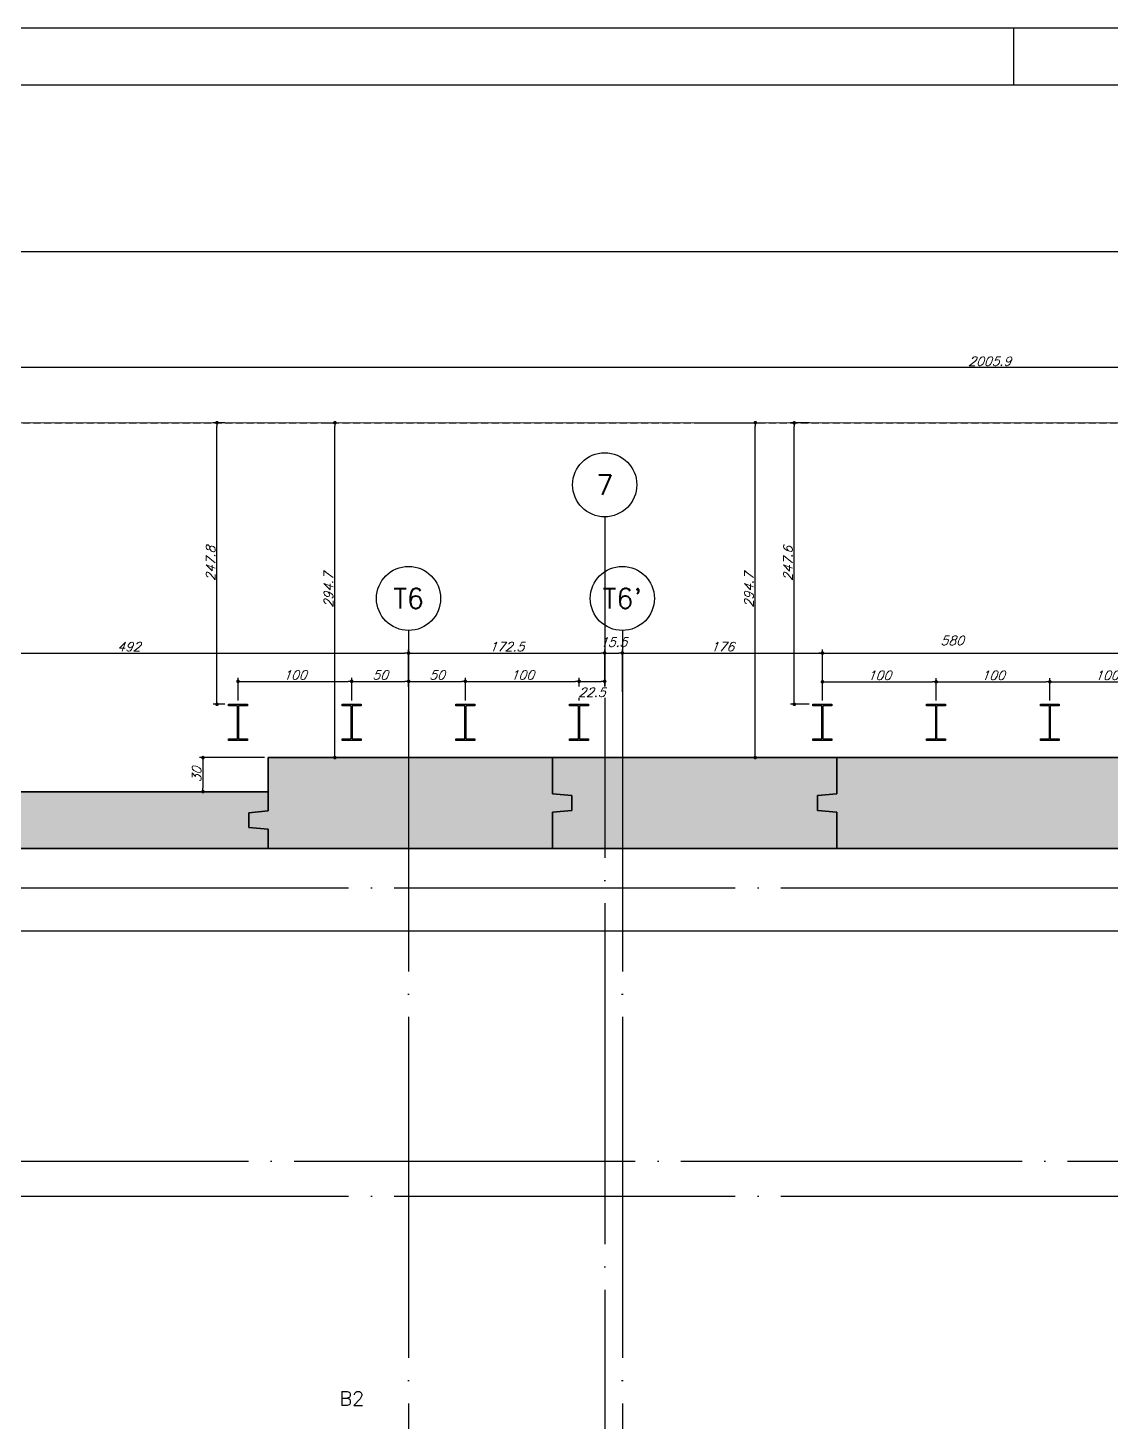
# Model space of a CAD drawing. Header units: millimetres. Extents: x -4281 to 5364, y -2128 to 2372.
# Drawn here: x 1723 to 2675, y 1145 to 2372 of the extents above; entities that cross this region are included whole.
import ezdxf
from ezdxf.enums import TextEntityAlignment as Align

# ---------------------------------------------------------------- set-up
doc = ezdxf.new("R2010")
doc.units = ezdxf.units.MM
doc.header["$LTSCALE"] = 50
for name, pattern in [('CONTINUO', [0, 0]), ('DASHED', [0.75, 0.5, -0.25]), ('EIXO', [6.8, 6, -0.4, 0, -0.4])]:
    doc.linetypes.add(name, pattern=pattern)
for name, color, linetype in [('F-BLOCOS-NOME', 3, 'Continuous'), ('F-COTAS', 106, 'Continuous'), ('F-COTAS_PM', 106, 'Continuous'), ('F-DIVISA', 6, 'Continuous'), ('F-EIXO', 12, 'EIXO'), ('F-MARGEM', 1, 'Continuous'), ('F-PILARES-HACH', 174, 'Continuous'), ('F-PM_EST', 1, 'Continuous'), ('F-SOLIDO-EST', 252, 'Continuous'), ('F-TEXTO', 6, 'Continuous'), ('F-VIGAS', 3, 'Continuous'), ('TG', 7, 'CONTINUO')]:
    doc.layers.add(name, color=color, linetype=linetype)
doc.layers.add('S-COLS', color=2, linetype='Continuous', lineweight=35)
doc.styles.add('CP-TEXT-INCL', font='romans.shx', dxfattribs={"oblique": 20})
doc.styles.add('MCP', font='romans.shx')
doc.styles.add('ROMANS', font='romans.shx')
doc.dimstyles.new('CP-COTAS-50', dxfattribs={"dimscale": 0.64, "dimtxt": 12.5, "dimasz": 5, "dimexe": 5, "dimexo": 5, "dimgap": 2.5, "dimtad": 1, "dimdec": 1, "dimdsep": 46, "dimtxsty": 'CP-TEXT-INCL', "dimblk1": 'DOT', "dimblk2": 'DOT', "dimsah": 1, "dimcen": 9, "dimclrd": 256, "dimclre": 256, "dimclrt": 256, "dimadec": 0, "dimazin": 0, "dimtfac": 1, "dimtdec": 1, "dimtmove": 2, "dimatfit": 3, "dimldrblk": 'DOT', "dimfxl": 0, "dimtolj": 1, "dimarcsym": 0})

# ---------------------------------------------------------------- blocks, each defined once
blk = doc.blocks.new('*U504')
at = {"layer": 'F-EIXO'}
blk.add_line((0, 0), (7252, 0), dxfattribs=at)
at = {"layer": 'F-TEXTO', "style": 'ROMANS'}
blk.add_attdef('EIXO', text='', height=17.5, dxfattribs=at).set_placement((-28.2072, 0), align=Align.MIDDLE_CENTER)
blk = doc.blocks.new('*U4')
at = {"layer": 'F-EIXO'}
blk.add_line((0, 0), (7285, 0), dxfattribs=at)
at = {"layer": 'F-TEXTO', "style": 'ROMANS'}
blk.add_attdef('EIXO', text='', height=17.5, dxfattribs=at).set_placement((-28.2072, 0), align=Align.MIDDLE_CENTER)
blk = doc.blocks.new('*U10')
at = {"layer": 'F-EIXO'}
blk.add_line((0, 0), (0, -2925), dxfattribs=at)
at = {"layer": 'F-EIXO', "color": 2, "linetype": 'Continuous'}
blk.add_circle((0, 28.2072), 28.2072, dxfattribs=at)
at = {"layer": 'F-TEXTO', "style": 'ROMANS'}
blk.add_attdef('EIXO', text='', height=17.5, rotation=360, dxfattribs=at).set_placement((0, 28.2072), align=Align.MIDDLE_CENTER)
blk = doc.blocks.new('*U5')
at = {"layer": 'F-EIXO'}
blk.add_line((0, 0), (7197, 0), dxfattribs=at)
at = {"layer": 'F-TEXTO', "style": 'ROMANS'}
blk.add_attdef('EIXO', text='', height=17.5, dxfattribs=at).set_placement((-28.2072, 0), align=Align.MIDDLE_CENTER)
blk = doc.blocks.new('*U12')
at = {"layer": 'F-EIXO'}
blk.add_line((0, 0), (0, -3025), dxfattribs=at)
at = {"layer": 'F-EIXO', "color": 2, "linetype": 'Continuous'}
blk.add_circle((0, 28.2072), 28.2072, dxfattribs=at)
at = {"layer": 'F-TEXTO', "style": 'ROMANS'}
blk.add_attdef('EIXO', text='', height=17.5, rotation=360, dxfattribs=at).set_placement((0, 28.2072), align=Align.MIDDLE_CENTER)
blk = doc.blocks.new('A0-4L_900')
at = {"layer": 'F-MARGEM', "color": 2}
blk.add_line((137.4, 90), (137.4, 89), dxfattribs=at)
blk.add_lwpolyline([(0, 0), (0, 90), (192.9, 90), (192.9, 0)], close=True, dxfattribs=at)
at = {"layer": 'F-MARGEM', "color": 7}
blk.add_lwpolyline([(2.5, 89), (191.9, 89), (191.9, 1), (2.5, 1)], close=True, dxfattribs=at)
blk = doc.blocks.new('_DOT')
at = {"color": 0, "linetype": 'ByBlock'}
blk.add_line((-0.5, 0), (-1, 0), dxfattribs=at)
at = {"color": 0, "linetype": 'ByBlock', "const_width": 0.5}
blk.add_lwpolyline([(-0.25, 0, 1), (0.25, 0, 1)], format="xyb", close=True, dxfattribs=at)
blk = doc.blocks.new('*D109')
at = {"layer": 'DEFPOINTS', "color": 0, "transparency": 16777216}
for p in [(2057.5, 1821.5), (2057.5, 1788.6), (1565.5, 1776.2)]:
    blk.add_point(p, dxfattribs=at)
at = {"layer": 'F-COTAS', "lineweight": -2, "transparency": 16777216}
for p, q in [((1565.5, 1779.4), (1565.5, 1824.7)), ((1568.7, 1821.5), (2054.3, 1821.5)), ((2057.5, 1791.8), (2057.5, 1824.7))]:
    blk.add_line(p, q, dxfattribs=at)
at = {"layer": 'F-COTAS', "lineweight": -2, "transparency": 16777216, "xscale": 3.2, "yscale": 3.2, "zscale": 3.2, "rotation": 180}
blk.add_blockref('_DOT', (1565.5, 1821.5), dxfattribs=at)
at = {"layer": 'F-COTAS', "lineweight": -2, "transparency": 16777216, "xscale": 3.2, "yscale": 3.2, "zscale": 3.2}
blk.add_blockref('_DOT', (2057.5, 1821.5), dxfattribs=at)
at = {"layer": 'F-COTAS', "transparency": 16777216, "insert": (1811.5, 1827.1), "char_height": 8, "attachment_point": 5, "style": 'CP-TEXT-INCL'}
blk.add_mtext('\\A1;492', dxfattribs=at)
blk = doc.blocks.new('*D110')
at = {"layer": 'DEFPOINTS', "color": 0, "transparency": 16777216}
for p in [(2230, 1821.5), (2057.5, 1788.6), (2230, 1785.1)]:
    blk.add_point(p, dxfattribs=at)
at = {"layer": 'F-COTAS', "lineweight": -2, "transparency": 16777216}
for p, q in [((2057.5, 1791.8), (2057.5, 1824.7)), ((2060.7, 1821.5), (2226.8, 1821.5)), ((2230, 1788.3), (2230, 1824.7))]:
    blk.add_line(p, q, dxfattribs=at)
at = {"layer": 'F-COTAS', "lineweight": -2, "transparency": 16777216, "xscale": 3.2, "yscale": 3.2, "zscale": 3.2, "rotation": 180}
blk.add_blockref('_DOT', (2057.5, 1821.5), dxfattribs=at)
at = {"layer": 'F-COTAS', "lineweight": -2, "transparency": 16777216, "xscale": 3.2, "yscale": 3.2, "zscale": 3.2}
blk.add_blockref('_DOT', (2230, 1821.5), dxfattribs=at)
at = {"layer": 'F-COTAS', "transparency": 16777216, "insert": (2143.8, 1827.1), "char_height": 8, "attachment_point": 5, "style": 'CP-TEXT-INCL'}
blk.add_mtext('\\A1;172.5', dxfattribs=at)
blk = doc.blocks.new('*D111')
at = {"layer": 'DEFPOINTS', "color": 0, "transparency": 16777216}
for p in [(2245.5, 1821.5), (2230, 1785.1), (2245.5, 1784.2)]:
    blk.add_point(p, dxfattribs=at)
at = {"layer": 'F-COTAS', "lineweight": -2, "transparency": 16777216}
for p, q in [((2230, 1788.3), (2230, 1824.7)), ((2233.2, 1821.5), (2242.3, 1821.5)), ((2245.5, 1787.4), (2245.5, 1824.7))]:
    blk.add_line(p, q, dxfattribs=at)
at = {"layer": 'F-COTAS', "lineweight": -2, "transparency": 16777216, "xscale": 3.2, "yscale": 3.2, "zscale": 3.2, "rotation": 180}
blk.add_blockref('_DOT', (2230, 1821.5), dxfattribs=at)
at = {"layer": 'F-COTAS', "lineweight": -2, "transparency": 16777216, "xscale": 3.2, "yscale": 3.2, "zscale": 3.2}
blk.add_blockref('_DOT', (2245.5, 1821.5), dxfattribs=at)
at = {"layer": 'F-COTAS', "transparency": 16777216, "insert": (2237.8, 1831.1), "char_height": 8, "attachment_point": 5, "style": 'CP-TEXT-INCL'}
blk.add_mtext('\\A1;15.5', dxfattribs=at)
blk = doc.blocks.new('*D112')
at = {"layer": 'DEFPOINTS', "color": 0, "transparency": 16777216}
for p in [(2825.5, 1821.5), (2825.5, 1794.4), (2245.5, 1784.2)]:
    blk.add_point(p, dxfattribs=at)
at = {"layer": 'F-COTAS', "lineweight": -2, "transparency": 16777216}
for p, q in [((2245.5, 1787.4), (2245.5, 1824.7)), ((2248.7, 1821.5), (2822.3, 1821.5)), ((2825.5, 1797.6), (2825.5, 1824.7))]:
    blk.add_line(p, q, dxfattribs=at)
at = {"layer": 'F-COTAS', "lineweight": -2, "transparency": 16777216, "xscale": 3.2, "yscale": 3.2, "zscale": 3.2, "rotation": 180}
blk.add_blockref('_DOT', (2245.5, 1821.5), dxfattribs=at)
at = {"layer": 'F-COTAS', "lineweight": -2, "transparency": 16777216, "xscale": 3.2, "yscale": 3.2, "zscale": 3.2}
blk.add_blockref('_DOT', (2825.5, 1821.5), dxfattribs=at)
at = {"layer": 'F-COTAS', "transparency": 16777216, "insert": (2535.5, 1832.5), "char_height": 8, "attachment_point": 5, "style": 'CP-TEXT-INCL'}
blk.add_mtext('\\A1;580', dxfattribs=at)
blk = doc.blocks.new('*D223')
at = {"layer": 'DEFPOINTS', "color": 0, "transparency": 16777216}
for p in [(1565.5, 2089.8), (1565.5, 2072.7), (3571.4, 2024.2)]:
    blk.add_point(p, dxfattribs=at)
at = {"layer": 'F-COTAS', "lineweight": -2, "transparency": 16777216}
for p, q in [((1565.5, 2086.6), (1565.5, 2069.5)), ((3571.4, 2027.4), (3571.4, 2075.9)), ((3568.2, 2072.7), (1568.7, 2072.7))]:
    blk.add_line(p, q, dxfattribs=at)
at = {"layer": 'F-COTAS', "lineweight": -2, "transparency": 16777216, "xscale": 3.2, "yscale": 3.2, "zscale": 3.2, "rotation": 180}
blk.add_blockref('_DOT', (1565.5, 2072.7), dxfattribs=at)
at = {"layer": 'F-COTAS', "lineweight": -2, "transparency": 16777216, "xscale": 3.2, "yscale": 3.2, "zscale": 3.2}
blk.add_blockref('_DOT', (3571.4, 2072.7), dxfattribs=at)
at = {"layer": 'F-COTAS', "transparency": 16777216, "insert": (2568.5, 2078.3), "char_height": 8, "attachment_point": 5, "style": 'CP-TEXT-INCL'}
blk.add_mtext('\\A1;2005.9', dxfattribs=at)
blk = doc.blocks.new('A$C738E28E5')
at = {"layer": 'F-SOLIDO-EST'}
h = blk.add_hatch(color=256, dxfattribs=at)
h.dxf.hatch_style = 1
h.paths.add_polyline_path([(2184, 1681.5), (2201, 1683), (2201, 1696), (2184, 1697.5), (2184, 1729.5), (1934, 1729.5), (1934, 1682.5), (1917, 1681), (1917, 1668), (1934, 1666.5), (1934, 1649.5), (2184, 1649.5)])
h = blk.add_hatch(color=256, dxfattribs=at)
h.dxf.hatch_style = 1
h.paths.add_polyline_path([(2417, 1696), (2434, 1697.5), (2434, 1729.5), (2184, 1729.5), (2184, 1697.5), (2201, 1696), (2201, 1683), (2184, 1681.5), (2184, 1649.5), (2434, 1649.5), (2434, 1681.5), (2417, 1683)])
h = blk.add_hatch(color=256, dxfattribs=at)
h.dxf.hatch_style = 1
h.paths.add_polyline_path([(2695, 1729.5), (2434, 1729.5), (2434, 1697.5), (2417, 1696), (2417, 1683), (2434, 1681.5), (2434, 1649.5), (2695, 1649.5), (2695, 1666.5), (2712, 1668), (2712, 1681), (2695, 1682.5), (2695, 1699.5)])
h = blk.add_hatch(color=256, dxfattribs=at)
h.dxf.hatch_style = 1
h.paths.add_polyline_path([(1917, 1681), (1934, 1682.5), (1934, 1699.5), (1666, 1699.5), (1666, 1682.5), (1683, 1681), (1683, 1668), (1666, 1666.5), (1666, 1649.5), (1934, 1649.5), (1934, 1666.5), (1917, 1668)])
blk = doc.blocks.new('A$C3CB31523')
at = {"layer": 'F-VIGAS'}
for p, q in [((2184, 6729.5), (1934, 6729.5)), ((1934, 6729.5), (1934, 6682.5)), ((1934, 6682.5), (1934, 6729.5)), ((1934, 6729.5), (2184, 6729.5)), ((2184, 6697.5), (2184, 6729.5)), ((2184, 6729.5), (2184, 6697.5)), ((2434, 6729.5), (2184, 6729.5)), ((2184, 6729.5), (2184, 6697.5)), ((2184, 6697.5), (2184, 6729.5)), ((2184, 6729.5), (2434, 6729.5)), ((2695, 6729.5), (2434, 6729.5)), ((2434, 6729.5), (2434, 6697.5)), ((2434, 6697.5), (2434, 6729.5)), ((2434, 6729.5), (2695, 6729.5)), ((2434, 6697.5), (2434, 6729.5)), ((2434, 6729.5), (2434, 6697.5)), ((1934, 6699.5), (1666, 6699.5)), ((1666, 6699.5), (1934, 6699.5)), ((1934, 6682.5), (1934, 6699.5)), ((1934, 6699.5), (1934, 6682.5)), ((2201, 6696), (2184, 6697.5)), ((2184, 6697.5), (2201, 6696)), ((2184, 6697.5), (2201, 6696)), ((2201, 6696), (2184, 6697.5)), ((2201, 6683), (2201, 6696)), ((2201, 6696), (2201, 6683)), ((2201, 6696), (2201, 6683)), ((2201, 6683), (2201, 6696)), ((2434, 6697.5), (2417, 6696)), ((2417, 6696), (2434, 6697.5)), ((2417, 6696), (2434, 6697.5)), ((2434, 6697.5), (2417, 6696)), ((2417, 6696), (2417, 6683)), ((2417, 6683), (2417, 6696)), ((2417, 6683), (2417, 6696)), ((2417, 6696), (2417, 6683)), ((1934, 6682.5), (1917, 6681)), ((1917, 6681), (1934, 6682.5)), ((1917, 6681), (1934, 6682.5)), ((1934, 6682.5), (1917, 6681)), ((1917, 6681), (1917, 6668)), ((1917, 6668), (1917, 6681)), ((1917, 6668), (1917, 6681)), ((1917, 6681), (1917, 6668)), ((2184, 6681.5), (2201, 6683)), ((2201, 6683), (2184, 6681.5)), ((2201, 6683), (2184, 6681.5)), ((2184, 6681.5), (2201, 6683)), ((2184, 6649.5), (2184, 6681.5)), ((2184, 6681.5), (2184, 6649.5)), ((2184, 6681.5), (2184, 6649.5)), ((2184, 6649.5), (2184, 6681.5)), ((2417, 6683), (2434, 6681.5)), ((2434, 6681.5), (2417, 6683)), ((2434, 6681.5), (2417, 6683)), ((2417, 6683), (2434, 6681.5)), ((2434, 6681.5), (2434, 6649.5)), ((2434, 6649.5), (2434, 6681.5)), ((2434, 6649.5), (2434, 6681.5)), ((2434, 6681.5), (2434, 6649.5)), ((1917, 6668), (1934, 6666.5)), ((1934, 6666.5), (1917, 6668)), ((1934, 6666.5), (1917, 6668)), ((1917, 6668), (1934, 6666.5)), ((1934, 6666.5), (1934, 6649.5)), ((1934, 6649.5), (1934, 6666.5)), ((1934, 6649.5), (1934, 6666.5)), ((1934, 6666.5), (1934, 6649.5)), ((1666, 6649.5), (1934, 6649.5)), ((1934, 6649.5), (1666, 6649.5)), ((1934, 6649.5), (2184, 6649.5)), ((2184, 6649.5), (1934, 6649.5)), ((2184, 6649.5), (2434, 6649.5)), ((2434, 6649.5), (2184, 6649.5)), ((2434, 6649.5), (2695, 6649.5)), ((2695, 6649.5), (2434, 6649.5))]:
    blk.add_line(p, q, dxfattribs=at)
at = {"layer": 'F-SOLIDO-EST'}
blk.add_blockref('A$C738E28E5', (0, 5000), dxfattribs=at)
blk = doc.blocks.new('*D260')
at = {"layer": 'DEFPOINTS', "color": 0, "transparency": 16777216}
for p in [(-3299.5, 1649.5), (3234.5, 1591.9), (3234.5, 1577)]:
    blk.add_point(p, dxfattribs=at)
at = {"layer": 'F-COTAS', "lineweight": -2, "transparency": 16777216}
for p, q in [((-3299.5, 1646.3), (-3299.5, 1573.8)), ((3234.5, 1588.7), (3234.5, 1573.8)), ((-3296.3, 1577), (3231.3, 1577))]:
    blk.add_line(p, q, dxfattribs=at)
at = {"layer": 'F-COTAS', "lineweight": -2, "transparency": 16777216, "xscale": 3.2, "yscale": 3.2, "zscale": 3.2, "rotation": 180}
blk.add_blockref('_DOT', (-3299.5, 1577), dxfattribs=at)
at = {"layer": 'F-COTAS', "lineweight": -2, "transparency": 16777216, "xscale": 3.2, "yscale": 3.2, "zscale": 3.2}
blk.add_blockref('_DOT', (3234.5, 1577), dxfattribs=at)
at = {"layer": 'F-COTAS', "transparency": 16777216, "insert": (-32.5, 1582.6), "char_height": 8, "attachment_point": 5, "style": 'CP-TEXT-INCL'}
blk.add_mtext('\\A1;6534', dxfattribs=at)
blk = doc.blocks.new('Pilares W Gerdau - W310X52-1265823-Térreo')
at = {"layer": 'F-PM_EST'}
for p, q in [((-8.35, 14.58), (-8.35, 15.9)), ((-8.35, 15.9), (8.35, 15.9)), ((-8.35, 15.9), (8.35, 15.9)), ((-8.35, 14.58), (-8.35, 15.9)), ((-0.381, 14.58), (-8.35, 14.58)), ((-0.381, 14.58), (-8.35, 14.58)), ((-0.381, -14.58), (-0.381, 14.58)), ((-0.381, -14.58), (-0.381, 14.58)), ((8.35, 14.58), (0.381, 14.58)), ((0.381, 14.58), (0.381, -14.58)), ((0.381, 14.58), (0.381, -14.58)), ((8.35, 14.58), (0.381, 14.58)), ((8.35, 15.9), (8.35, 14.58)), ((8.35, 15.9), (8.35, 14.58)), ((-8.35, -15.9), (-8.35, -14.58)), ((-8.35, -14.58), (-0.381, -14.58)), ((-8.35, -14.58), (-0.381, -14.58)), ((-8.35, -15.9), (-8.35, -14.58)), ((8.35, -15.9), (-8.35, -15.9)), ((8.35, -15.9), (-8.35, -15.9)), ((0.381, -14.58), (8.35, -14.58)), ((0.381, -14.58), (8.35, -14.58)), ((8.35, -14.58), (8.35, -15.9)), ((8.35, -14.58), (8.35, -15.9))]:
    blk.add_line(p, q, dxfattribs=at)
blk = doc.blocks.new('Pilares W Gerdau - W310X52-1528913-Térreo')
at = {"layer": 'F-PM_EST'}
for p, q in [((-8.35, 14.58), (-8.35, 15.9)), ((-8.35, 15.9), (8.35, 15.9)), ((-8.35, 15.9), (8.35, 15.9)), ((-8.35, 14.58), (-8.35, 15.9)), ((-0.381, 14.58), (-8.35, 14.58)), ((-0.381, 14.58), (-8.35, 14.58)), ((-0.381, -14.58), (-0.381, 14.58)), ((-0.381, -14.58), (-0.381, 14.58)), ((8.35, 14.58), (0.381, 14.58)), ((0.381, 14.58), (0.381, -14.58)), ((0.381, 14.58), (0.381, -14.58)), ((8.35, 14.58), (0.381, 14.58)), ((8.35, 15.9), (8.35, 14.58)), ((8.35, 15.9), (8.35, 14.58)), ((-8.35, -15.9), (-8.35, -14.58)), ((-8.35, -14.58), (-0.381, -14.58)), ((-8.35, -14.58), (-0.381, -14.58)), ((-8.35, -15.9), (-8.35, -14.58)), ((8.35, -15.9), (-8.35, -15.9)), ((8.35, -15.9), (-8.35, -15.9)), ((0.381, -14.58), (8.35, -14.58)), ((0.381, -14.58), (8.35, -14.58)), ((8.35, -14.58), (8.35, -15.9)), ((8.35, -14.58), (8.35, -15.9))]:
    blk.add_line(p, q, dxfattribs=at)
blk = doc.blocks.new('Pilares W Gerdau - W310X52-1313096-Térreo')
at = {"layer": 'F-PM_EST'}
for p, q in [((-8.35, 14.58), (-8.35, 15.9)), ((-8.35, 15.9), (8.35, 15.9)), ((-8.35, 15.9), (8.35, 15.9)), ((-8.35, 14.58), (-8.35, 15.9)), ((-0.381, 14.58), (-8.35, 14.58)), ((-0.381, 14.58), (-8.35, 14.58)), ((-0.381, -14.58), (-0.381, 14.58)), ((-0.381, -14.58), (-0.381, 14.58)), ((8.35, 14.58), (0.381, 14.58)), ((0.381, 14.58), (0.381, -14.58)), ((0.381, 14.58), (0.381, -14.58)), ((8.35, 14.58), (0.381, 14.58)), ((8.35, 15.9), (8.35, 14.58)), ((8.35, 15.9), (8.35, 14.58)), ((-8.35, -15.9), (-8.35, -14.58)), ((-8.35, -14.58), (-0.381, -14.58)), ((-8.35, -14.58), (-0.381, -14.58)), ((-8.35, -15.9), (-8.35, -14.58)), ((8.35, -15.9), (-8.35, -15.9)), ((8.35, -15.9), (-8.35, -15.9)), ((0.381, -14.58), (8.35, -14.58)), ((0.381, -14.58), (8.35, -14.58)), ((8.35, -14.58), (8.35, -15.9)), ((8.35, -14.58), (8.35, -15.9))]:
    blk.add_line(p, q, dxfattribs=at)
blk = doc.blocks.new('Pilares W Gerdau - W310X52-1313086-Térreo')
at = {"layer": 'F-PM_EST'}
for p, q in [((-8.35, 14.58), (-8.35, 15.9)), ((-8.35, 15.9), (8.35, 15.9)), ((-8.35, 15.9), (8.35, 15.9)), ((-8.35, 14.58), (-8.35, 15.9)), ((-0.381, 14.58), (-8.35, 14.58)), ((-0.381, 14.58), (-8.35, 14.58)), ((-0.381, -14.58), (-0.381, 14.58)), ((-0.381, -14.58), (-0.381, 14.58)), ((8.35, 14.58), (0.381, 14.58)), ((0.381, 14.58), (0.381, -14.58)), ((0.381, 14.58), (0.381, -14.58)), ((8.35, 14.58), (0.381, 14.58)), ((8.35, 15.9), (8.35, 14.58)), ((8.35, 15.9), (8.35, 14.58)), ((-8.35, -15.9), (-8.35, -14.58)), ((-8.35, -14.58), (-0.381, -14.58)), ((-8.35, -14.58), (-0.381, -14.58)), ((-8.35, -15.9), (-8.35, -14.58)), ((8.35, -15.9), (-8.35, -15.9)), ((8.35, -15.9), (-8.35, -15.9)), ((0.381, -14.58), (8.35, -14.58)), ((0.381, -14.58), (8.35, -14.58)), ((8.35, -14.58), (8.35, -15.9)), ((8.35, -14.58), (8.35, -15.9))]:
    blk.add_line(p, q, dxfattribs=at)
blk = doc.blocks.new('Pilares W Gerdau - W310X52-1313097-Térreo')
at = {"layer": 'F-PM_EST'}
for p, q in [((-8.35, 14.58), (-8.35, 15.9)), ((-8.35, 15.9), (8.35, 15.9)), ((-8.35, 15.9), (8.35, 15.9)), ((-8.35, 14.58), (-8.35, 15.9)), ((-0.381, 14.58), (-8.35, 14.58)), ((-0.381, 14.58), (-8.35, 14.58)), ((-0.381, -14.58), (-0.381, 14.58)), ((-0.381, -14.58), (-0.381, 14.58)), ((8.35, 14.58), (0.381, 14.58)), ((0.381, 14.58), (0.381, -14.58)), ((0.381, 14.58), (0.381, -14.58)), ((8.35, 14.58), (0.381, 14.58)), ((8.35, 15.9), (8.35, 14.58)), ((8.35, 15.9), (8.35, 14.58)), ((-8.35, -15.9), (-8.35, -14.58)), ((-8.35, -14.58), (-0.381, -14.58)), ((-8.35, -14.58), (-0.381, -14.58)), ((-8.35, -15.9), (-8.35, -14.58)), ((8.35, -15.9), (-8.35, -15.9)), ((8.35, -15.9), (-8.35, -15.9)), ((0.381, -14.58), (8.35, -14.58)), ((0.381, -14.58), (8.35, -14.58)), ((8.35, -14.58), (8.35, -15.9)), ((8.35, -14.58), (8.35, -15.9))]:
    blk.add_line(p, q, dxfattribs=at)
blk = doc.blocks.new('*D419')
at = {"layer": 'DEFPOINTS', "color": 0, "transparency": 16777216}
for p in [(2057.5, 1810.7), (2057.5, 1796.6), (2007.5, 1776.4)]:
    blk.add_point(p, dxfattribs=at)
at = {"layer": 'F-COTAS_PM', "lineweight": -2, "transparency": 16777216}
for p, q in [((2057.5, 1807.5), (2057.5, 1793.4)), ((2007.5, 1779.6), (2007.5, 1799.8)), ((2010.7, 1796.6), (2054.3, 1796.6))]:
    blk.add_line(p, q, dxfattribs=at)
at = {"layer": 'F-COTAS_PM', "lineweight": -2, "transparency": 16777216, "xscale": 3.2, "yscale": 3.2, "zscale": 3.2, "rotation": 180}
blk.add_blockref('_DOT', (2007.5, 1796.6), dxfattribs=at)
at = {"layer": 'F-COTAS_PM', "lineweight": -2, "transparency": 16777216, "xscale": 3.2, "yscale": 3.2, "zscale": 3.2}
blk.add_blockref('_DOT', (2057.5, 1796.6), dxfattribs=at)
at = {"layer": 'F-COTAS_PM', "transparency": 16777216, "insert": (2032.5, 1802.2), "char_height": 8, "attachment_point": 5, "style": 'CP-TEXT-INCL'}
blk.add_mtext('\\A1;50', dxfattribs=at)
blk = doc.blocks.new('*D420')
at = {"layer": 'DEFPOINTS', "color": 0, "transparency": 16777216}
for p in [(2057.5, 1810.7), (2107.5, 1796.6), (2107.5, 1776.4)]:
    blk.add_point(p, dxfattribs=at)
at = {"layer": 'F-COTAS_PM', "lineweight": -2, "transparency": 16777216}
for p, q in [((2057.5, 1807.5), (2057.5, 1793.4)), ((2060.7, 1796.6), (2104.3, 1796.6)), ((2107.5, 1779.6), (2107.5, 1799.8))]:
    blk.add_line(p, q, dxfattribs=at)
at = {"layer": 'F-COTAS_PM', "lineweight": -2, "transparency": 16777216, "xscale": 3.2, "yscale": 3.2, "zscale": 3.2, "rotation": 180}
blk.add_blockref('_DOT', (2057.5, 1796.6), dxfattribs=at)
at = {"layer": 'F-COTAS_PM', "lineweight": -2, "transparency": 16777216, "xscale": 3.2, "yscale": 3.2, "zscale": 3.2}
blk.add_blockref('_DOT', (2107.5, 1796.6), dxfattribs=at)
at = {"layer": 'F-COTAS_PM', "transparency": 16777216, "insert": (2082.5, 1802.2), "char_height": 8, "attachment_point": 5, "style": 'CP-TEXT-INCL'}
blk.add_mtext('\\A1;50', dxfattribs=at)
blk = doc.blocks.new('*D445')
at = {"layer": 'DEFPOINTS', "color": 0, "transparency": 16777216}
for p in [(2621.5, 1796.2), (2521.5, 1776.4), (2621.5, 1776.4)]:
    blk.add_point(p, dxfattribs=at)
at = {"layer": 'F-COTAS_PM', "lineweight": -2, "transparency": 16777216}
for p, q in [((2521.5, 1779.6), (2521.5, 1799.4)), ((2524.7, 1796.2), (2618.3, 1796.2)), ((2621.5, 1779.6), (2621.5, 1799.4))]:
    blk.add_line(p, q, dxfattribs=at)
at = {"layer": 'F-COTAS_PM', "lineweight": -2, "transparency": 16777216, "xscale": 3.2, "yscale": 3.2, "zscale": 3.2, "rotation": 180}
blk.add_blockref('_DOT', (2521.5, 1796.2), dxfattribs=at)
at = {"layer": 'F-COTAS_PM', "lineweight": -2, "transparency": 16777216, "xscale": 3.2, "yscale": 3.2, "zscale": 3.2}
blk.add_blockref('_DOT', (2621.5, 1796.2), dxfattribs=at)
at = {"layer": 'F-COTAS_PM', "transparency": 16777216, "insert": (2571.5, 1801.8), "char_height": 8, "attachment_point": 5, "style": 'CP-TEXT-INCL'}
blk.add_mtext('\\A1;100', dxfattribs=at)
blk = doc.blocks.new('*D326')
at = {"layer": 'DEFPOINTS', "color": 0, "transparency": 16777216}
for p in [(2007.5, 1796.6), (1907.5, 1776.4), (2007.5, 1776.4)]:
    blk.add_point(p, dxfattribs=at)
at = {"layer": 'F-COTAS_PM', "lineweight": -2, "transparency": 16777216}
for p, q in [((1907.5, 1779.6), (1907.5, 1799.8)), ((1910.7, 1796.6), (2004.3, 1796.6)), ((2007.5, 1779.6), (2007.5, 1799.8))]:
    blk.add_line(p, q, dxfattribs=at)
at = {"layer": 'F-COTAS_PM', "lineweight": -2, "transparency": 16777216, "xscale": 3.2, "yscale": 3.2, "zscale": 3.2, "rotation": 180}
blk.add_blockref('_DOT', (1907.5, 1796.6), dxfattribs=at)
at = {"layer": 'F-COTAS_PM', "lineweight": -2, "transparency": 16777216, "xscale": 3.2, "yscale": 3.2, "zscale": 3.2}
blk.add_blockref('_DOT', (2007.5, 1796.6), dxfattribs=at)
at = {"layer": 'F-COTAS_PM', "transparency": 16777216, "insert": (1957.5, 1802.2), "char_height": 8, "attachment_point": 5, "style": 'CP-TEXT-INCL'}
blk.add_mtext('\\A1;100', dxfattribs=at)
blk = doc.blocks.new('*D327')
at = {"layer": 'DEFPOINTS', "color": 0, "transparency": 16777216}
for p in [(2207.5, 1796.6), (2107.5, 1776.4), (2207.5, 1776.4)]:
    blk.add_point(p, dxfattribs=at)
at = {"layer": 'F-COTAS_PM', "lineweight": -2, "transparency": 16777216}
for p, q in [((2107.5, 1779.6), (2107.5, 1799.8)), ((2110.7, 1796.6), (2204.3, 1796.6)), ((2207.5, 1779.6), (2207.5, 1799.8))]:
    blk.add_line(p, q, dxfattribs=at)
at = {"layer": 'F-COTAS_PM', "lineweight": -2, "transparency": 16777216, "xscale": 3.2, "yscale": 3.2, "zscale": 3.2, "rotation": 180}
blk.add_blockref('_DOT', (2107.5, 1796.6), dxfattribs=at)
at = {"layer": 'F-COTAS_PM', "lineweight": -2, "transparency": 16777216, "xscale": 3.2, "yscale": 3.2, "zscale": 3.2}
blk.add_blockref('_DOT', (2207.5, 1796.6), dxfattribs=at)
at = {"layer": 'F-COTAS_PM', "transparency": 16777216, "insert": (2157.5, 1802.2), "char_height": 8, "attachment_point": 5, "style": 'CP-TEXT-INCL'}
blk.add_mtext('\\A1;100', dxfattribs=at)
blk = doc.blocks.new('*D328')
at = {"layer": 'DEFPOINTS', "color": 0, "transparency": 16777216}
for p in [(2521.5, 1796.2), (2421.5, 1776.4), (2521.5, 1776.4)]:
    blk.add_point(p, dxfattribs=at)
at = {"layer": 'F-COTAS_PM', "lineweight": -2, "transparency": 16777216}
for p, q in [((2421.5, 1779.6), (2421.5, 1799.4)), ((2424.7, 1796.2), (2518.3, 1796.2)), ((2521.5, 1779.6), (2521.5, 1799.4))]:
    blk.add_line(p, q, dxfattribs=at)
at = {"layer": 'F-COTAS_PM', "lineweight": -2, "transparency": 16777216, "xscale": 3.2, "yscale": 3.2, "zscale": 3.2, "rotation": 180}
blk.add_blockref('_DOT', (2421.5, 1796.2), dxfattribs=at)
at = {"layer": 'F-COTAS_PM', "lineweight": -2, "transparency": 16777216, "xscale": 3.2, "yscale": 3.2, "zscale": 3.2}
blk.add_blockref('_DOT', (2521.5, 1796.2), dxfattribs=at)
at = {"layer": 'F-COTAS_PM', "transparency": 16777216, "insert": (2471.5, 1801.8), "char_height": 8, "attachment_point": 5, "style": 'CP-TEXT-INCL'}
blk.add_mtext('\\A1;100', dxfattribs=at)
blk = doc.blocks.new('*D329')
at = {"layer": 'DEFPOINTS', "color": 0, "transparency": 16777216}
for p in [(2721.5, 1796.2), (2621.5, 1776.4), (2721.5, 1776.4)]:
    blk.add_point(p, dxfattribs=at)
at = {"layer": 'F-COTAS_PM', "lineweight": -2, "transparency": 16777216}
for p, q in [((2621.5, 1779.6), (2621.5, 1799.4)), ((2624.7, 1796.2), (2718.3, 1796.2)), ((2721.5, 1779.6), (2721.5, 1799.4))]:
    blk.add_line(p, q, dxfattribs=at)
at = {"layer": 'F-COTAS_PM', "lineweight": -2, "transparency": 16777216, "xscale": 3.2, "yscale": 3.2, "zscale": 3.2, "rotation": 180}
blk.add_blockref('_DOT', (2621.5, 1796.2), dxfattribs=at)
at = {"layer": 'F-COTAS_PM', "lineweight": -2, "transparency": 16777216, "xscale": 3.2, "yscale": 3.2, "zscale": 3.2}
blk.add_blockref('_DOT', (2721.5, 1796.2), dxfattribs=at)
at = {"layer": 'F-COTAS_PM', "transparency": 16777216, "insert": (2671.5, 1801.8), "char_height": 8, "attachment_point": 5, "style": 'CP-TEXT-INCL'}
blk.add_mtext('\\A1;100', dxfattribs=at)
blk = doc.blocks.new('*D457')
at = {"layer": 'DEFPOINTS', "color": 0, "transparency": 16777216}
for p in [(1934, 1729.5), (1876.7, 1699.5), (1878.3, 1699.5)]:
    blk.add_point(p, dxfattribs=at)
at = {"layer": 'F-COTAS', "lineweight": -2, "transparency": 16777216}
for p, q in [((1930.8, 1729.5), (1873.5, 1729.5)), ((1876.7, 1726.3), (1876.7, 1702.7)), ((1875.1, 1699.5), (1873.5, 1699.5))]:
    blk.add_line(p, q, dxfattribs=at)
at = {"layer": 'F-COTAS', "lineweight": -2, "transparency": 16777216, "xscale": 3.2, "yscale": 3.2, "zscale": 3.2}
for p, rotation in [((1876.7, 1729.5), 90), ((1876.7, 1699.5), 270)]:
    blk.add_blockref('_DOT', p, dxfattribs=dict(at, rotation=rotation))
at = {"layer": 'F-COTAS', "transparency": 16777216, "insert": (1871.1, 1714.5), "char_height": 8, "attachment_point": 5, "rotation": 90, "style": 'CP-TEXT-INCL', "bg_fill": 3, "box_fill_scale": 1.1, "bg_fill_color": 256, "bg_fill_true_color": 13158600, "bg_fill_transparency": 0}
blk.add_mtext('\\A1;30', dxfattribs=at)
blk = doc.blocks.new('*D458')
at = {"layer": 'DEFPOINTS', "color": 0, "transparency": 16777216}
for p in [(1983.7, 2024.2), (1992.7, 2024.2), (1983.7, 1729.5)]:
    blk.add_point(p, dxfattribs=at)
at = {"layer": 'F-COTAS', "lineweight": -2, "transparency": 16777216}
for p, q in [((1986.9, 2024.2), (1995.9, 2024.2)), ((1992.7, 1732.7), (1992.7, 2021)), ((1986.9, 1729.5), (1995.9, 1729.5))]:
    blk.add_line(p, q, dxfattribs=at)
at = {"layer": 'F-COTAS', "lineweight": -2, "transparency": 16777216, "xscale": 3.2, "yscale": 3.2, "zscale": 3.2}
for p, rotation in [((1992.7, 2024.2), 90), ((1992.7, 1729.5), 270)]:
    blk.add_blockref('_DOT', p, dxfattribs=dict(at, rotation=rotation))
at = {"layer": 'F-COTAS', "transparency": 16777216, "insert": (1987.1, 1876.9), "char_height": 8, "attachment_point": 5, "rotation": 90, "style": 'CP-TEXT-INCL', "bg_fill": 3, "box_fill_scale": 1.1, "bg_fill_color": 256, "bg_fill_true_color": 13158600, "bg_fill_transparency": 0}
blk.add_mtext('\\A1;294.7', dxfattribs=at)
blk = doc.blocks.new('*D459')
at = {"layer": 'DEFPOINTS', "color": 0, "transparency": 16777216}
blk.add_point((2230, 1941.4), dxfattribs=at)
at = {"layer": 'F-COTAS', "lineweight": -2, "transparency": 16777216}
for p, q in [((2230, 1938.2), (2230, 1793.4)), ((2207.5, 1779.6), (2207.5, 1799.8)), ((2210.7, 1796.6), (2226.8, 1796.6))]:
    blk.add_line(p, q, dxfattribs=at)
at = {"layer": 'F-COTAS', "transparency": 16777216, "insert": (2218.7, 1787), "char_height": 8, "attachment_point": 5, "style": 'CP-TEXT-INCL', "bg_fill": 3, "box_fill_scale": 1.1, "bg_fill_color": 256, "bg_fill_true_color": 13158600, "bg_fill_transparency": 0}
blk.add_mtext('\\A1;22.5', dxfattribs=at)
at = {"layer": 'DEFPOINTS', "color": 0, "transparency": 16777216}
for p in [(2230, 1796.6), (2207.5, 1776.4)]:
    blk.add_point(p, dxfattribs=at)
at = {"layer": 'F-COTAS', "lineweight": -2, "transparency": 16777216, "xscale": 3.2, "yscale": 3.2, "zscale": 3.2, "rotation": 180}
blk.add_blockref('_DOT', (2207.5, 1796.6), dxfattribs=at)
at = {"layer": 'F-COTAS', "lineweight": -2, "transparency": 16777216, "xscale": 3.2, "yscale": 3.2, "zscale": 3.2}
blk.add_blockref('_DOT', (2230, 1796.6), dxfattribs=at)
blk = doc.blocks.new('*D460')
at = {"layer": 'DEFPOINTS', "color": 0, "transparency": 16777216}
for p in [(2245.5, 1841.4), (2421.5, 1821.5), (2421.5, 1776.4)]:
    blk.add_point(p, dxfattribs=at)
at = {"layer": 'F-COTAS', "lineweight": -2, "transparency": 16777216}
for p, q in [((2245.5, 1838.2), (2245.5, 1818.3)), ((2248.7, 1821.5), (2418.3, 1821.5)), ((2421.5, 1779.6), (2421.5, 1824.7))]:
    blk.add_line(p, q, dxfattribs=at)
at = {"layer": 'F-COTAS', "lineweight": -2, "transparency": 16777216, "xscale": 3.2, "yscale": 3.2, "zscale": 3.2, "rotation": 180}
blk.add_blockref('_DOT', (2245.5, 1821.5), dxfattribs=at)
at = {"layer": 'F-COTAS', "lineweight": -2, "transparency": 16777216, "xscale": 3.2, "yscale": 3.2, "zscale": 3.2}
blk.add_blockref('_DOT', (2421.5, 1821.5), dxfattribs=at)
at = {"layer": 'F-COTAS', "transparency": 16777216, "insert": (2333.5, 1827.1), "char_height": 8, "attachment_point": 5, "style": 'CP-TEXT-INCL', "bg_fill": 3, "box_fill_scale": 1.1, "bg_fill_color": 256, "bg_fill_true_color": 13158600, "bg_fill_transparency": 0}
blk.add_mtext('\\A1;176', dxfattribs=at)
blk = doc.blocks.new('*D482')
at = {"layer": 'DEFPOINTS', "color": 0, "transparency": 16777216}
for p in [(2309, 2024.2), (2362.4, 2024.2), (2309, 1729.5)]:
    blk.add_point(p, dxfattribs=at)
at = {"layer": 'F-COTAS', "lineweight": -2, "transparency": 16777216}
for p, q in [((2312.2, 2024.2), (2365.6, 2024.2)), ((2362.4, 1732.7), (2362.4, 2021)), ((2312.2, 1729.5), (2365.6, 1729.5))]:
    blk.add_line(p, q, dxfattribs=at)
at = {"layer": 'F-COTAS', "lineweight": -2, "transparency": 16777216, "xscale": 3.2, "yscale": 3.2, "zscale": 3.2}
for p, rotation in [((2362.4, 2024.2), 90), ((2362.4, 1729.5), 270)]:
    blk.add_blockref('_DOT', p, dxfattribs=dict(at, rotation=rotation))
at = {"layer": 'F-COTAS', "transparency": 16777216, "insert": (2356.8, 1876.9), "char_height": 8, "attachment_point": 5, "rotation": 90, "style": 'CP-TEXT-INCL', "bg_fill": 3, "box_fill_scale": 1.1, "bg_fill_color": 256, "bg_fill_true_color": 13158600, "bg_fill_transparency": 0}
blk.add_mtext('\\A1;294.7', dxfattribs=at)
blk = doc.blocks.new('zw$25E5')
at = {"layer": 'TG', "color": 2, "linetype": 'CONTINUO'}
blk.add_polyline3d([(80.2, 3502.1, 0), (7316.6, 3501.8, 0)], dxfattribs=at)
blk = doc.blocks.new('*D512')
at = {"layer": 'DEFPOINTS', "color": 0, "transparency": 16777216}
for p in [(1889, 2024.2), (1899.1, 2024.2), (1899.1, 1776.4)]:
    blk.add_point(p, dxfattribs=at)
at = {"layer": 'F-COTAS', "lineweight": -2, "transparency": 16777216}
for p, q in [((1895.9, 2024.2), (1885.8, 2024.2)), ((1889, 1779.6), (1889, 2021)), ((1895.9, 1776.4), (1885.8, 1776.4))]:
    blk.add_line(p, q, dxfattribs=at)
at = {"layer": 'F-COTAS', "lineweight": -2, "transparency": 16777216, "xscale": 3.2, "yscale": 3.2, "zscale": 3.2}
for p, rotation in [((1889, 2024.2), 90), ((1889, 1776.4), 270)]:
    blk.add_blockref('_DOT', p, dxfattribs=dict(at, rotation=rotation))
at = {"layer": 'F-COTAS', "transparency": 16777216, "insert": (1883.4, 1900.3), "char_height": 8, "attachment_point": 5, "rotation": 90, "style": 'CP-TEXT-INCL', "bg_fill": 3, "box_fill_scale": 1.1, "bg_fill_color": 256, "bg_fill_true_color": 13158600, "bg_fill_transparency": 0}
blk.add_mtext('\\A1;247.8', dxfattribs=at)
blk = doc.blocks.new('*D513')
at = {"layer": 'DEFPOINTS', "color": 0, "transparency": 16777216}
for p in [(2396.7, 2024), (2413.1, 2024), (2413.1, 1776.4)]:
    blk.add_point(p, dxfattribs=at)
at = {"layer": 'F-COTAS', "lineweight": -2, "transparency": 16777216}
for p, q in [((2409.9, 2024), (2393.5, 2024)), ((2396.7, 1779.6), (2396.7, 2020.8)), ((2409.9, 1776.4), (2393.5, 1776.4))]:
    blk.add_line(p, q, dxfattribs=at)
at = {"layer": 'F-COTAS', "lineweight": -2, "transparency": 16777216, "xscale": 3.2, "yscale": 3.2, "zscale": 3.2}
for p, rotation in [((2396.7, 2024), 90), ((2396.7, 1776.4), 270)]:
    blk.add_blockref('_DOT', p, dxfattribs=dict(at, rotation=rotation))
at = {"layer": 'F-COTAS', "transparency": 16777216, "insert": (2391.1, 1900.2), "char_height": 8, "attachment_point": 5, "rotation": 90, "style": 'CP-TEXT-INCL', "bg_fill": 3, "box_fill_scale": 1.1, "bg_fill_color": 256, "bg_fill_true_color": 13158600, "bg_fill_transparency": 0}
blk.add_mtext('\\A1;247.6', dxfattribs=at)

msp = doc.modelspace()

# ---------------------------------------------------------------- hatches: boundary and pattern name
at = {"layer": 'F-PILARES-HACH'}
h = msp.add_hatch(dxfattribs=at)
h.set_pattern_fill('ANSI31', color=256, scale=50, style=0)
h.paths.add_polyline_path([(2218.5, 1410.5), (2298.5, 1410.5), (2298.5, 1470.5), (2218.5, 1470.5)], flags=16)

# ---------------------------------------------------------------- linework, layer by layer
at = {"layer": 'F-DIVISA', "color": 253}
msp.add_line((4318.91, 2174.58), (-3688, 2174.58), dxfattribs=at)
at = {"layer": 'F-DIVISA', "color": 4, "linetype": 'DASHED', "ltscale": 0.25, "flags": 128}
msp.add_lwpolyline([(3296.03, 2024.21), (3571.4, 2024.21), (3587.77, 434.4), (4164.42, 438.38), (4170.81, -1407.31), (-3630.75, -1353.06), (-3665.01, 2024.21), (3277.95, 2024.21)], dxfattribs=at)

# ---------------------------------------------------------------- block references
at = {"layer": 'F-EIXO', "linetype": 'Continuous'}
for name, p, values in [('*U12', (2230, 1941.36), {'EIXO': '7'}), ('*U10', (2057.5, 1841.36), {'EIXO': 'T6'}), ('*U10', (2245.5, 1841.36), {'EIXO': "T6'"})]:
    msp.add_blockref(name, p, dxfattribs=at).add_auto_attribs(values)
for name, p in [('*U5', (-3736.84, 1615)), ('*U4', (-3824.8, 1374.5)), ('*U504', (-3736.84, 1343.5))]:
    msp.add_blockref(name, p, dxfattribs=at)
at = {"layer": 'F-MARGEM', "xscale": 50, "yscale": 50, "zscale": 50}
msp.add_blockref('A0-4L_900', (-4280.59, -2128.38), dxfattribs=at)
at = {"layer": 'F-VIGAS', "linetype": 'Continuous'}
msp.add_blockref('A$C3CB31523', (0, -5000), dxfattribs=at)
at = {"layer": 'S-COLS', "rotation": 180}
for name, p in [('Pilares W Gerdau - W310X52-1265823-Térreo', (1907.47, 1760.47)), ('Pilares W Gerdau - W310X52-1313086-Térreo', (2107.47, 1760.47)), ('Pilares W Gerdau - W310X52-1313097-Térreo', (2521.47, 1760.47))]:
    msp.add_blockref(name, p, dxfattribs=at)
at = {"layer": 'S-COLS'}
for name, p in [('Pilares W Gerdau - W310X52-1528913-Térreo', (2007.47, 1760.47)), ('Pilares W Gerdau - W310X52-1313086-Térreo', (2207.47, 1760.47)), ('Pilares W Gerdau - W310X52-1313097-Térreo', (2421.47, 1760.47)), ('Pilares W Gerdau - W310X52-1313096-Térreo', (2621.47, 1760.47))]:
    msp.add_blockref(name, p, dxfattribs=at)
at = {"layer": 'TG'}
msp.add_blockref('zw$25E5', (-3745.25, -1477.84), dxfattribs=at)

# ---------------------------------------------------------------- texts
at = {"layer": 'F-BLOCOS-NOME', "linetype": 'Continuous', "style": 'MCP'}
msp.add_text('B2', height=12.5, dxfattribs=at).set_placement((1996.61, 1159.32))

# ---------------------------------------------------------------- dimensions: what is measured, and where the dimension line sits
at = {"layer": 'F-COTAS'}
for base, p1, p2, picture, middle in [((1565.5, 2072.75), (3571.4, 2024.21), (1565.5, 2089.84), '*D223', (2568.45, 2078.35)), ((2057.5, 1821.49), (1565.5, 1776.18), (2057.5, 1788.63), '*D109', (1811.5, 1827.09)), ((2230, 1821.49), (2057.5, 1788.63), (2230, 1785.06), '*D110', (2143.75, 1827.09)), ((2245.5, 1821.49), (2230, 1785.06), (2245.5, 1784.25), '*D111', (2237.75, 1831.09))]:
    dim = msp.add_linear_dim(base=base, p1=p1, p2=p2, dimstyle='CP-COTAS-50', dxfattribs=at)
    dim.commit()
    dim.dimension.update_dxf_attribs({"geometry": picture, "text_midpoint": middle})
dim = msp.add_linear_dim(base=(2825.5, 1821.49), p1=(2245.5, 1784.25), p2=(2825.5, 1794.4), dimstyle='CP-COTAS-50', dxfattribs=at)
dim.commit()
dim.dimension.update_dxf_attribs({"geometry": '*D112', "text_midpoint": (2535.5, 1832.51), "dimtype": 160})
dim = msp.add_linear_dim(base=(3234.5, 1576.99), p1=(-3299.49, 1649.5), p2=(3234.5, 1591.85), dimstyle='CP-COTAS-50', override={"dimfxl": 10}, dxfattribs=at)
dim.commit()
dim.dimension.update_dxf_attribs({"geometry": '*D260', "text_midpoint": (-32.49, 1582.59)})
at = {"layer": 'F-COTAS_PM'}
for base, p1, p2, picture, middle in [((2007.47, 1796.58), (1907.47, 1776.37), (2007.47, 1776.37), '*D326', (1957.47, 1802.18)), ((2057.47, 1796.58), (2007.47, 1776.37), (2057.47, 1810.72), '*D419', (2032.47, 1802.18)), ((2107.47, 1796.58), (2057.47, 1810.72), (2107.47, 1776.37), '*D420', (2082.47, 1802.18)), ((2207.47, 1796.58), (2107.47, 1776.37), (2207.47, 1776.37), '*D327', (2157.47, 1802.18)), ((2521.47, 1796.21), (2421.47, 1776.37), (2521.47, 1776.37), '*D328', (2471.47, 1801.81)), ((2621.47, 1796.21), (2521.47, 1776.37), (2621.47, 1776.37), '*D445', (2571.47, 1801.81)), ((2721.47, 1796.21), (2621.47, 1776.37), (2721.47, 1776.37), '*D329', (2671.47, 1801.81))]:
    dim = msp.add_linear_dim(base=base, p1=p1, p2=p2, dimstyle='CP-COTAS-50', override={"dimfxl": 10}, dxfattribs=at)
    dim.commit()
    dim.dimension.update_dxf_attribs({"geometry": picture, "text_midpoint": middle})

# ---------------------------------------------------------------- next in the draw order: dimensions: what is measured, and where the dimension line sits
at = {"layer": 'F-COTAS'}
for base, p1, p2, picture, middle in [((1889.04, 2024.21), (1899.12, 1776.37), (1899.12, 2024.21), '*D512', (1883.44, 1900.29)), ((1992.67, 2024.21), (1983.65, 1729.5), (1983.65, 2024.21), '*D458', (1987.07, 1876.86)), ((1876.72, 1699.5), (1934, 1729.5), (1878.34, 1699.5), '*D457', (1871.12, 1714.5))]:
    dim = msp.add_linear_dim(base=base, p1=p1, p2=p2, angle=90, dimstyle='CP-COTAS-50', override={"dimtfill": 1, "dimarcsym": 2}, dxfattribs=at)
    dim.commit()
    dim.dimension.update_dxf_attribs({"geometry": picture, "text_midpoint": middle})
for base, p1, p2, picture, middle in [((2230, 1796.58), (2207.47, 1776.37), (2230, 1941.36), '*D459', (2218.73, 1786.98)), ((2421.47, 1821.49), (2245.5, 1841.36), (2421.47, 1776.37), '*D460', (2333.49, 1827.09))]:
    dim = msp.add_linear_dim(base=base, p1=p1, p2=p2, dimstyle='CP-COTAS-50', override={"dimtfill": 1, "dimarcsym": 2}, dxfattribs=at)
    dim.commit()
    dim.dimension.update_dxf_attribs({"geometry": picture, "text_midpoint": middle})

# ---------------------------------------------------------------- next in the draw order: dimensions: what is measured, and where the dimension line sits
for base, p1, p2, picture, middle in [((2362.4, 2024.21), (2309, 1729.5), (2309, 2024.21), '*D482', (2356.8, 1876.86)), ((2396.7, 2023.98), (2413.12, 1776.37), (2413.13, 2023.98), '*D513', (2391.1, 1900.18))]:
    dim = msp.add_linear_dim(base=base, p1=p1, p2=p2, angle=90, dimstyle='CP-COTAS-50', override={"dimtfill": 1, "dimarcsym": 2}, dxfattribs=at)
    dim.commit()
    dim.dimension.update_dxf_attribs({"geometry": picture, "text_midpoint": middle})

doc.saveas('drawing.dxf')
